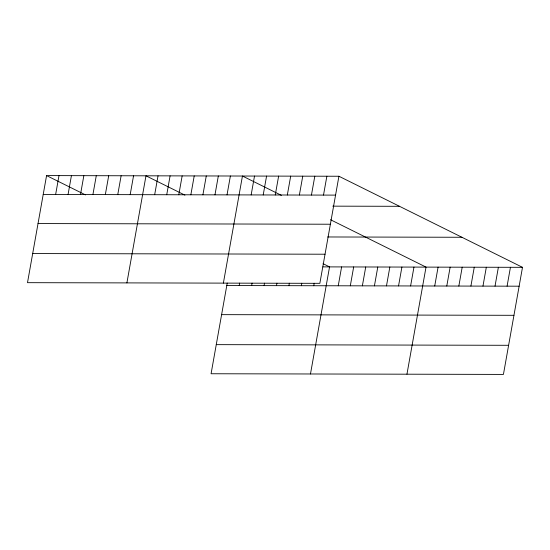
<?xml version="1.0" encoding="UTF-8"?>
<svg xmlns="http://www.w3.org/2000/svg" width="550" height="550" viewBox="0 0 550 550"><rect width="100%" height="100%" fill="white"/><g stroke="black" fill="none" stroke-linecap="round" stroke-linejoin="round"><path stroke-width="0.82" d="M46.571 175.588L27.5 282.673L319.853 283.332L338.924 176.248L46.571 175.588L85.518 194.913M55.639 194.487L59.001 175.615M68.062 194.514L71.424 175.642M80.486 194.542L83.847 175.677M92.916 194.569L96.277 175.704M105.339 194.597L108.701 175.732M117.762 194.624L121.124 175.759M130.185 194.652L133.547 175.787M126.899 282.899L145.977 175.814L184.917 195.133M154.674 194.707L158.036 175.842M166.733 194.734L170.094 175.869M178.791 194.762L182.153 175.897M190.85 194.789L194.212 175.924M202.909 194.817L206.271 175.952M214.968 194.844L218.329 175.972M227.026 194.872L230.388 176M223.376 283.113L242.447 176.028L281.394 195.353M227.226 283.078L211.076 373.752L503.429 374.413L522.5 267.327L338.924 176.248M251.151 194.927L254.512 176.055M239.216 285.567L239.649 283.106M263.209 194.947L266.571 176.083M251.639 285.594L252.079 283.133M275.268 194.975L278.63 176.11M264.062 285.622L264.502 283.161M287.327 195.002L290.689 176.137M276.485 285.649L276.925 283.188M299.386 195.03L302.748 176.165M288.915 285.677L289.348 283.216M311.444 195.058L314.806 176.192M301.338 285.704L301.778 283.243M323.503 195.085L326.865 176.22M313.761 285.732L314.201 283.271M310.475 373.979L329.546 266.894L323.056 263.67M338.25 285.787L341.605 266.922M350.309 285.814L353.671 266.949M362.368 285.842L365.729 266.977M374.426 285.869L377.788 267.004M386.485 285.897L389.847 267.032M398.544 285.924L401.906 267.053M410.603 285.952L413.964 267.08M406.952 374.192L426.023 267.107L330.522 219.725M434.72 286.007L438.082 267.135M446.786 286.028L450.141 267.163M458.844 286.055L462.199 267.19M470.903 286.082L474.265 267.218M482.962 286.11L486.324 267.245M495.021 286.137L498.382 267.272M507.079 286.165L510.441 267.3M43.216 194.459L335.562 195.113M332.778 206.154L399.506 206.305M38.026 223.568L330.378 224.228M327.656 236.968L461.918 237.27M32.684 253.564L325.036 254.217M322.919 266.881L522.5 267.327M226.786 285.539L519.138 286.192M221.602 314.648L513.954 315.308M216.26 344.644L508.612 345.297"/></g></svg>
